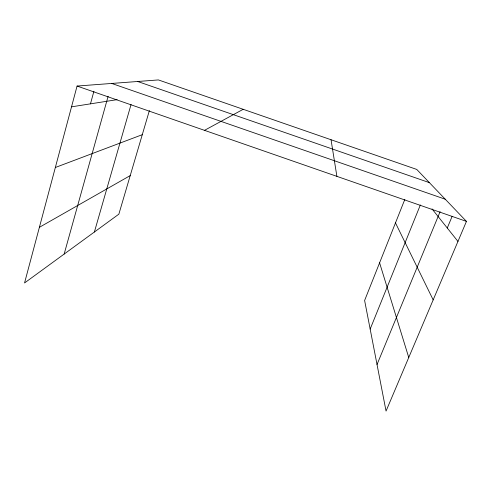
<?xml version="1.0" encoding="UTF-8"?>
<svg xmlns="http://www.w3.org/2000/svg" width="491" height="491" viewBox="0 0 491 491"><rect width="100%" height="100%" fill="white"/><g stroke="black" fill="none" stroke-linecap="round" stroke-linejoin="round"><path stroke-width="0.74" d="M404.842 199.371L364.617 300.474L386.049 411.071L466.45 221.386L416.755 169.432L158.415 79.929L77.069 86.054L24.55 282.957L118.853 214.168L149.381 110.592M90.473 103.853L93.904 91.295M64.155 254.068L108.118 96.297M94.382 232.022L131.072 104.43M370.165 329.093L420.357 204.968M377.027 364.525L440.102 211.676M447.264 228.008L452.15 216.316M39.39 227.315L130.219 175.594M204.508 130.348L243.198 109.303M55.348 167.486L142.28 134.687M71.526 106.829L117.116 99.655M137.67 81.488L429.386 182.64M111.696 83.445L445.245 199.217M77.069 86.054L466.45 221.386M432.037 208.908L457.956 241.419M395.482 222.896L433.179 299.878M379.592 262.826L408.751 357.503M331.032 139.732L336.894 176.355"/></g></svg>
